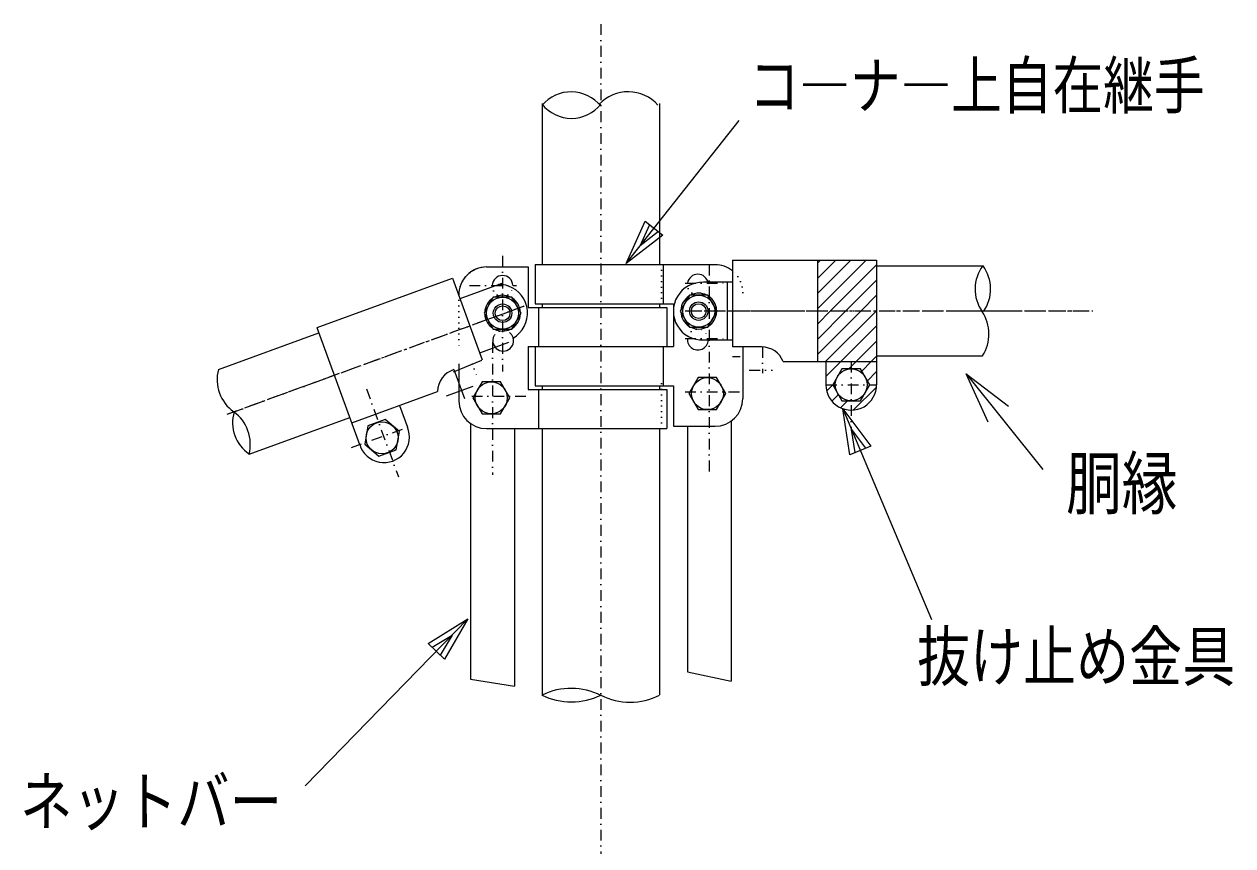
# Model space of a CAD drawing. Units: millimetres, scale not verified. Extents: x -4425 to 4425, y -3150 to 3150.
# Drawn here: x 1099 to 2221, y -706 to 56 of the extents above; entities that cross this region are included whole.
import ezdxf
from ezdxf.enums import TextEntityAlignment as Align

# ---------------------------------------------------------------- set-up
doc = ezdxf.new("R2010")
doc.units = ezdxf.units.MM
doc.header["$LTSCALE"] = 20
for name, pattern in [('USER1', [1.01, 0.5, -0.25, 0.01, -0.25]), ('USER2', [0.26, 0.01, -0.25]), ('USER3', [1.27, 0.5, -0.25, 0.01, -0.25, 0.01, -0.25]), ('USER4', [1.125, 0.75, -0.125, 0.125, -0.125])]:
    doc.linetypes.add(name, pattern=pattern)
for name, color, linetype, lineweight in [('0-1_2', 7, 'Continuous', 25), ('0-2_1', 7, 'Continuous', 25), ('0-3_0', 7, 'Continuous', 25)]:
    doc.layers.add(name, color=color, linetype=linetype, lineweight=lineweight)
doc.styles.add('ＭＳ ゴシック', font='')
doc.styles.get('ＭＳ ゴシック').set_extended_font_data('MS Gothic')

# ---------------------------------------------------------------- blocks, each defined once
blk = doc.blocks.new('C11')
at = {"layer": '0-2_1', "color": 4}
blk.add_line((119560.5, 53094.6), (116540.5, 49993.9), dxfattribs=at)
blk.add_lwpolyline([(118824, 52639.4), (119560.5, 53094.6), (119124.9, 52346.4)], close=True, dxfattribs=at)
blk.add_lwpolyline([(118899.2, 52566.2), (119267.5, 52793.8), (119049.7, 52419.6)], dxfattribs=at)
blk = doc.blocks.new('C13')
at = {"layer": '0-2_1', "color": 4}
blk.add_line((122499.1, 59687.7), (124602.2, 62344.9), dxfattribs=at)
blk.add_lwpolyline([(123185.1, 60216.1), (122499.1, 59687.7), (122855.8, 60476.7)], close=True, dxfattribs=at)
blk.add_lwpolyline([(123102.7, 60281.2), (122759.8, 60017.1), (122938.1, 60411.6)], dxfattribs=at)
blk = doc.blocks.new('C14')
at = {"layer": '0-2_1', "color": 4}
blk.add_line((128813.4, 57642.3), (130236.4, 55863.6), dxfattribs=at)
blk.add_lwpolyline([(129225.7, 56742.7), (128813.4, 57642.3), (129600.5, 57042.6)], dxfattribs=at)
blk = doc.blocks.new('C12')
at = {"layer": '0-2_1', "color": 4}
blk.add_line((123744.2, 38877.2), (126733.6, 35861.3), dxfattribs=at)
blk.add_lwpolyline([(124186.4, 38132.7), (123744.2, 38877.2), (124484.7, 38428.4)], close=True, dxfattribs=at)
blk.add_lwpolyline([(124260.9, 38206.7), (124039.8, 38578.9), (124410.1, 38354.5)], dxfattribs=at)

msp = doc.modelspace()

# ---------------------------------------------------------------- linework, layer by layer
at = {"layer": '0-1_2'}
msp.add_line((1559.88, -211.67), (1551.31, -196.83), dxfattribs=at)
for points in [[(1559.88, -211.67), (1551.31, -196.83), (1534.16, -196.83), (1525.59, -211.67), (1534.16, -226.52), (1551.31, -226.52)], [(1742.02, -209.74), (1733.45, -194.9), (1716.31, -194.9), (1707.73, -209.74), (1716.31, -224.59), (1733.45, -224.59)]]:
    msp.add_lwpolyline(points, close=True, dxfattribs=at)
for points in [[(1742.02, -209.74), (1733.45, -194.9), (1716.31, -194.9)], [(1707.73, -209.74), (1716.31, -224.59), (1733.45, -224.59), (1742.02, -209.74)]]:
    msp.add_lwpolyline(points, dxfattribs=at)
at = {"layer": '0-1_2', "color": 2}
for points in [[(1883.6, -278.07), (1875.03, -263.23), (1857.88, -263.23), (1849.31, -278.07), (1857.88, -292.92), (1875.03, -292.92)], [(1549.45, -290.29), (1540.87, -275.44), (1523.73, -275.44), (1515.16, -290.29), (1523.73, -305.14), (1540.87, -305.14)], [(1750.08, -286.34), (1741.51, -271.49), (1724.37, -271.49), (1715.8, -286.34), (1724.37, -301.18), (1741.51, -301.18)], [(1446.93, -321.46), (1433.8, -310.44), (1417.69, -316.31), (1414.72, -333.19), (1427.85, -344.21), (1443.96, -338.34)]]:
    msp.add_lwpolyline(points, close=True, dxfattribs=at)
at = {"layer": '0-1_2'}
for centre, radius in [((1542.73, -211.67), 14.85), ((1724.88, -209.74), 14.85), ((1542.73, -211.67), 6.86), ((1724.88, -209.74), 6.86)]:
    msp.add_circle(centre, radius, dxfattribs=at)
at = {"layer": '0-1_2', "color": 4}
for centre in [(1724.88, -209.74), (1542.73, -211.67)]:
    msp.add_circle(centre, 8.57, dxfattribs=at)
at = {"layer": '0-1_2', "color": 2}
for centre in [(1866.46, -278.07), (1532.3, -290.29), (1732.94, -286.34), (1430.83, -327.33)]:
    msp.add_circle(centre, 14.85, dxfattribs=at)
at = {"layer": '0-2_1', "color": 4, "linetype": 'USER1'}
for p, q in [((1634.05, 56.49), (1634.05, -1384.28)), ((1542.62, -158.53), (1542.62, -265.67)), ((1542.62, -158.53), (1542.62, -265.67)), ((1734.67, -166.64), (1734.67, -361.63)), ((1734.67, -166.64), (1734.67, -361.63)), ((1512.03, -185.93), (1555.82, -185.93)), ((1512.03, -185.93), (1555.82, -185.93)), ((1712.18, -183.79), (1751.17, -183.79)), ((1712.18, -183.79), (1751.17, -183.79)), ((1287.04, -305.4), (1562.94, -204.98)), ((1712.28, -209.47), (2090.76, -209.47)), ((1712.18, -235.22), (1751.17, -235.22)), ((1712.18, -235.22), (1751.17, -235.22)), ((1533.24, -238.4), (1533.24, -361.63)), ((1533.24, -238.4), (1533.24, -361.63)), ((1783.96, -243.01), (1783.96, -267.36)), ((1783.96, -243.01), (1783.96, -267.36)), ((1756.1, -251.72), (1763.34, -251.72)), ((1756.1, -251.72), (1763.34, -251.72)), ((1866.46, -256.64), (1866.46, -320.98)), ((1866.46, -256.64), (1866.46, -320.98)), ((1771.8, -264.43), (1793.23, -264.43)), ((1771.8, -264.43), (1793.23, -264.43)), ((1843.07, -278.07), (1890.03, -278.07)), ((1843.07, -278.07), (1890.03, -278.07)), ((1416.28, -281.8), (1446.01, -363.5)), ((1416.28, -281.8), (1446.01, -363.5)), ((1514.08, -288.76), (1566.55, -288.76)), ((1712.18, -284.5), (1765.74, -284.5)), ((1712.18, -284.5), (1765.74, -284.5)), ((1402.45, -336.37), (1458.42, -316)), ((1402.45, -336.37), (1458.42, -316))]:
    msp.add_line(p, q, dxfattribs=at)
at = {"layer": '0-2_1'}
for p, q in [((1579.62, -17.22), (1579.62, -166.61)), ((1579.62, -17.22), (1579.62, -166.61)), ((1688.48, -17.22), (1688.48, -166.61)), ((1688.48, -17.22), (1688.48, -166.61)), ((1572.88, -166.61), (1740.12, -166.61)), ((1572.88, -166.61), (1572.88, -203.07)), ((1691.9, -166.61), (1691.9, -203.04)), ((1691.9, -166.61), (1691.9, -203.04)), ((1756.1, -162.36), (1756.1, -242.89)), ((1756.1, -162.36), (1890.03, -162.36)), ((1835.03, -162.36), (1835.03, -256.64)), ((1890.03, -162.36), (1890.03, -278.07)), ((1890.03, -167.69), (1988.82, -167.69)), ((1370.47, -224.87), (1496.32, -179.06)), ((1496.32, -179.06), (1523.94, -254.95)), ((1527.97, -168.76), (1566.55, -168.76)), ((1527.97, -168.76), (1566.55, -168.76)), ((1566.55, -168.76), (1566.55, -206.26)), ((1566.55, -168.76), (1566.55, -206.26)), ((1503.28, -198.19), (1542.37, -183.96)), ((1729.31, -182.72), (1756.1, -182.72)), ((1729.31, -182.72), (1756.1, -182.72)), ((1751.17, -182.72), (1751.17, -236.29)), ((1751.17, -182.72), (1751.17, -236.29)), ((1566.55, -206.26), (1695.12, -206.26)), ((1572.98, -203.04), (1701.55, -203.04)), ((1576.19, -206.26), (1576.19, -242.69)), ((1576.19, -206.26), (1576.19, -242.69)), ((1579.62, -203.04), (1579.62, -206.26)), ((1579.62, -203.04), (1579.62, -206.26)), ((1688.48, -203.04), (1688.48, -206.26)), ((1688.48, -203.04), (1688.48, -206.26)), ((1695.12, -206.26), (1695.12, -242.69)), ((1701.55, -203.04), (1701.55, -242.69)), ((1278.92, -263.89), (1372.22, -229.93)), ((1370.39, -224.93), (1409.97, -333.66)), ((1521.61, -248.53), (1548.59, -238.71)), ((1566.55, -242.69), (1695.12, -242.69)), ((1566.55, -242.69), (1566.55, -282.33)), ((1566.55, -242.69), (1701.55, -242.69)), ((1566.55, -242.69), (1695.12, -242.69)), ((1572.97, -242.69), (1572.97, -279.11)), ((1691.9, -242.69), (1691.9, -279.11)), ((1729.31, -236.29), (1756.1, -236.29)), ((1729.31, -236.29), (1756.1, -236.29)), ((1783, -242.89), (1756.1, -242.89)), ((1765.74, -242.89), (1765.74, -290.93)), ((1497.25, -265.94), (1523.37, -255.18)), ((1765.74, -252.15), (1765.74, -290.93)), ((1803.26, -256.64), (1890.03, -256.64)), ((1842.88, -256.64), (1842.88, -278.07)), ((1890.03, -251.26), (1988.43, -251.26)), ((1497.61, -264.06), (1507.37, -290.85)), ((1497.61, -264.06), (1507.37, -290.85)), ((1502.17, -258.79), (1502.17, -293.07)), ((1502.17, -258.79), (1502.17, -293.07)), ((1490.54, -288.34), (1515.54, -279.24)), ((1490.54, -288.34), (1515.54, -279.24)), ((1572.97, -279.11), (1701.55, -279.11)), ((1579.62, -279.11), (1579.62, -282.33)), ((1579.62, -279.11), (1579.62, -282.33)), ((1688.48, -279.11), (1688.48, -282.33)), ((1688.48, -279.11), (1688.48, -282.33)), ((1701.55, -279.11), (1701.55, -316.61)), ((1701.55, -279.11), (1701.55, -316.61)), ((1402.72, -313.47), (1482.41, -284.46)), ((1566.55, -282.33), (1695.12, -282.33)), ((1576.19, -282.33), (1576.19, -318.76)), ((1576.19, -282.33), (1576.19, -318.76)), ((1695.12, -282.33), (1695.12, -318.76)), ((1695.12, -282.33), (1695.12, -318.76)), ((1447.02, -297.34), (1454.35, -317.48)), ((1447.02, -297.34), (1454.35, -317.48)), ((1307.47, -342.44), (1400.8, -308.47)), ((1513.1, -314.11), (1513.1, -551.33)), ((1755.03, -311.82), (1755.03, -553.1)), ((1527.98, -318.76), (1695.12, -318.76)), ((1527.98, -318.76), (1695.12, -318.76)), ((1553.81, -318.76), (1553.81, -557.9)), ((1579.62, -318.76), (1579.62, -566.19)), ((1688.48, -318.76), (1688.48, -565.9)), ((1701.55, -316.61), (1740.12, -316.61)), ((1701.55, -316.61), (1740.12, -316.61)), ((1714.31, -316.61), (1714.31, -544.37)), ((1714.31, -544.37), (1755.03, -553.1)), ((1513.1, -551.33), (1553.81, -557.9))]:
    msp.add_line(p, q, dxfattribs=at)
at = {"layer": '0-2_1', "color": 4, "linetype": 'USER2'}
for p, q in [((1690.19, -166.61), (1690.19, -208.4)), ((1690.19, -166.61), (1690.19, -208.4)), ((1502.17, -194.5), (1502.17, -245.46)), ((1502.17, -194.5), (1502.17, -245.46)), ((1514.67, -258.57), (1519.23, -271.09)), ((1514.67, -258.57), (1519.23, -271.09)), ((1690.19, -276.97), (1690.19, -318.76))]:
    msp.add_line(p, q, dxfattribs=at)
at = {"layer": '0-2_1', "color": 4, "linetype": 'USER4'}
for p, q in [((1287.04, -305.4), (1562.94, -204.98)), ((1712.28, -209.47), (2090.76, -209.47))]:
    msp.add_line(p, q, dxfattribs=at)
at = {"layer": '0-2_1'}
for centre, radius, start, end in [((1606.37, -41.96), 35.66, 39.29541, 139.04399), ((1606.37, -41.96), 35.66, 39.29541, 139.04399), ((1659.4, -43.3), 37.05, 41.84698, 136.6125), ((1659.4, -43.3), 37.05, 41.84698, 136.6125), ((1606.7, 4.12), 35.01, 218.83783, 321.18048), ((1606.7, 4.12), 35.01, 218.83783, 321.18048), ((1740.03, -192.36), 25.71, 51.3178, 90.00014), ((2018.32, -189.33), 36.84, 144.02304, 214.36555), ((1959.01, -189.33), 36.84, 325.63415, 35.97696), ((1527.88, -194.5), 25.71, 90.00029, 181.44481), ((1527.88, -194.5), 25.71, 90.00029, 127.81393), ((1542.74, -186.39), 9.64, 2.71939, 177.28215), ((1724.04, -185.11), 9.64, 7.87286, 172.12701), ((1538.98, -211.7), 26.79, 70.08633, 90.35266), ((1538.98, -211.7), 26.79, 70.08633, 90.35266), ((1539.07, -211.67), 26.79, 300.41446, 70.08634), ((1728.11, -209.77), 26.79, 87.4372, 272.5628), ((1542.73, -211.67), 16.61, 123.3755, 176.62463), ((1542.73, -211.67), 16.61, 63.37547, 116.62454), ((1542.73, -211.67), 16.61, 3.37538, 56.6245), ((1724.88, -209.74), 16.61, 123.3755, 176.62463), ((1724.88, -209.74), 16.61, 63.37547, 116.62454), ((1724.88, -209.74), 16.61, 3.37538, 56.6245), ((1542.73, -211.67), 16.61, 183.37537, 236.62476), ((1542.73, -211.67), 16.61, 303.37524, 356.62451), ((1724.88, -209.74), 16.61, 183.37537, 236.62476), ((1724.88, -209.74), 16.61, 303.37524, 356.62451), ((1956.65, -230.98), 37.7, 327.4638, 33.60266), ((1542.73, -211.67), 16.61, 243.37546, 296.62454), ((1542.73, -211.67), 16.61, 243.37546, 296.62454), ((1724.04, -236.16), 9.64, 174.39186, 5.60812), ((1724.88, -209.74), 16.61, 243.37546, 296.62454), ((1543.31, -237.23), 9.64, 187.1346, 352.86703), ((1543.31, -237.23), 9.64, 187.1346, 352.86703), ((1783.3, -264.43), 21.43, 21.31086, 90), ((1314.54, -273.27), 36.84, 165.25534, 234.36761), ((1503.83, -284.57), 21.43, 106.87415, 179.71504), ((1740.03, -290.93), 25.71, 270, 0), ((1740.03, -290.93), 25.71, 270, 0), ((1527.88, -293.07), 25.71, 180, 270), ((1527.88, -293.07), 25.71, 180, 270), ((1327.2, -313.15), 35.14, 163.75481, 236.24262), ((1270.84, -333.5), 37.7, 345.95721, 53.60388), ((1432.66, -326.69), 23.57, 197.00066, 23.0018), ((1606.38, -621.35), 61.54, 63.27, 115.83704), ((1606.71, -509.39), 62.93, 244.01971, 295.9826), ((1606.71, -509.39), 62.93, 244.01971, 295.9826), ((1661.21, -515.09), 57.66, 241.91358, 298.0845)]:
    msp.add_arc(centre, radius, start, end, dxfattribs=at)
at = {"layer": '0-2_1', "color": 4, "linetype": 'USER2'}
for centre, radius, start, end in [((1527.88, -194.5), 25.71, 127.81393, 180), ((1527.88, -194.5), 25.71, 127.81393, 180), ((1740.03, -192.36), 25.71, 0, 51.3178), ((1740.03, -192.36), 25.71, 0, 51.3178), ((1542.74, -186.39), 9.64, 177.28215, 2.71939), ((1724.04, -185.11), 9.64, 172.12701, 7.87286), ((1724.04, -236.16), 9.64, 5.60812, 174.39186), ((1724.04, -236.16), 9.64, 5.60812, 174.39186)]:
    msp.add_arc(centre, radius, start, end, dxfattribs=at)
at = {"layer": '0-2_1', "color": 4, "linetype": 'USER3'}
msp.add_arc((1543.31, -237.23), 9.64, 352.86703, 187.13458, dxfattribs=at)
msp.add_arc((1543.31, -237.23), 9.64, 352.86703, 187.13458, dxfattribs=at)
at = {"layer": '0-3_0'}
for p, q in [((1835.03, -165.25), (1837.91, -162.36)), ((1835.03, -179.39), (1852.06, -162.36)), ((1835.03, -193.53), (1866.2, -162.36)), ((1835.03, -207.67), (1880.34, -162.36)), ((1847.37, -209.47), (1890.03, -166.82)), ((1861.51, -209.47), (1890.03, -180.96)), ((1875.66, -209.47), (1890.03, -195.1)), ((1835.03, -221.82), (1847.37, -209.47)), ((1835.03, -235.96), (1861.51, -209.47)), ((1835.03, -250.1), (1875.66, -209.47)), ((1856.77, -256.64), (1890.03, -223.38)), ((1842.88, -270.53), (1856.77, -256.64)), ((1864.33, -263.23), (1866.46, -261.1)), ((1881.46, -274.37), (1890.03, -265.81)), ((1843.7, -283.86), (1849.37, -278.18)), ((1843.7, -283.86), (1849.37, -278.18)), ((1868.54, -301.44), (1889.82, -280.16)), ((1848.51, -293.18), (1854.55, -287.14)), ((1848.51, -293.18), (1854.55, -287.14)), ((1856.49, -299.35), (1862.92, -292.92)), ((1856.49, -299.35), (1862.92, -292.92))]:
    msp.add_line(p, q, dxfattribs=at)
for points in [[(1842.62, -256.64), (1889.8, -209.47), (1890.03, -209.24)], [(1866.46, -261.1), (1870.91, -256.64), (1890.03, -237.53)], [(1876.29, -265.41), (1885.05, -256.64), (1890.03, -251.67)]]:
    msp.add_lwpolyline(points, dxfattribs=at)
msp.add_arc((1866.46, -278.07), 23.57, 180, 0.50484, dxfattribs=at)

# ---------------------------------------------------------------- block references
at = {"layer": '0-3_0', "xscale": 0.05, "yscale": 0.05}
for name in ['C13', 'C14', 'C11']:
    msp.add_blockref(name, (-4467.57, -3150), dxfattribs=at)
at = {"layer": '0-3_0', "xscale": 0.05, "yscale": 0.05, "rotation": 338.09034}
msp.add_blockref('C12', (-4607.07, 204.97), dxfattribs=at)

# ---------------------------------------------------------------- texts
at = {"layer": '0-2_1', "color": 4, "style": 'ＭＳ ゴシック', "width": 0.8}
for s, height, p in [('コ―ナ―上自在継手', 43.11, (1771.39, -34.77)), ('コ―ナ―上自在継手', 43.11, (1771.39, -34.77)), ('胴縁', 47.36, (2065.96, -407.34)), ('胴縁', 47.36, (2065.96, -407.34)), ('抜け止め金具', 45.13, (1927.52, -566.32)), ('ネットバー', 44.57, (1094.71, -700.29))]:
    msp.add_text(s, height=height, dxfattribs=at).set_placement(p, align=Align.BOTTOM_LEFT)

doc.saveas('drawing.dxf')
